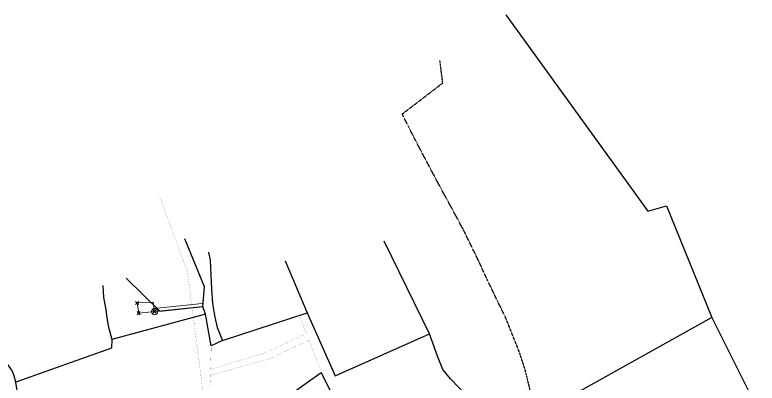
# Model space of a CAD drawing. Header units: millimetres. Extents: x 605783 to 623169, y 1302882 to 1323517.
# Drawn here: x 621844 to 622556, y 1323163 to 1323517 of the extents above; entities that cross this region are included whole.
import ezdxf

# ---------------------------------------------------------------- set-up
doc = ezdxf.new("R2010")
doc.units = ezdxf.units.MM
doc.header["$PDMODE"] = 35
doc.header["$PDSIZE"] = 1.5
doc.linetypes.add('HIDDEN', pattern=[0.375, 0.25, -0.125])
for name, color, linetype in [('-2', 1, 'Continuous'), ('-3', 7, 'Continuous'), ('CVL_CUADCON_LIN', 8, 'Continuous')]:
    doc.layers.add(name, color=color, linetype=linetype)
doc.layers.add('Nivel 2', color=7, linetype='Continuous', lineweight=0)

msp = doc.modelspace()

# ---------------------------------------------------------------- linework, layer by layer
at = {"layer": '-2', "color": 1, "linetype": 'Continuous'}
for p, q in [((622241.471, 1323210.684), (622197.766, 1323299.547)), ((622102.731, 1323280.641), (622124.069, 1323231.01)), ((622026.433, 1323229.464), (622023.83, 1323236.906)), ((622042.813, 1323204.373), (622124.069, 1323231.01)), ((622026.433, 1323229.464), (621936.601, 1323205.337)), ((622032.008, 1323199.312), (622026.433, 1323229.464)), ((622512.043, 1323226.326), (622342.372, 1323132.041)), ((622512.043, 1323226.326), (622579.002, 1323093.122)), ((622042.813, 1323204.373), (622032.008, 1323199.312))]:
    msp.add_line(p, q, dxfattribs=at)
for points in [[(622314.437, 1323516.504), (622450.632, 1323328.362), (622468.81, 1323333.487), (622512.043, 1323226.326)], [(622023.83, 1323236.906), (622025.585, 1323255.679), (622006.696, 1323301.687)], [(622029.246, 1323289.152), (622030.827, 1323281.482), (622031.475, 1323267.224), (622032.15, 1323253.983), (622033.052, 1323239.719), (622035.257, 1323226.693), (622037.795, 1323216.709), (622042.813, 1323204.373)], [(621844.558, 1323164.484), (621842.703, 1323171.398), (621840.529, 1323175.777), (621836.616, 1323181.727), (621834.689, 1323185.846), (621830.588, 1323194.344), (621824.554, 1323206.706), (621821.156, 1323212.897), (621817.282, 1323220.372), (621813.656, 1323227.586), (621811, 1323232.995), (621809.647, 1323239.642), (621809.956, 1323251.586), (621808.629, 1323259.25), (621807.335, 1323268.184), (621806.893, 1323270.738), (621803.137, 1323282.787)], [(621950.322, 1323264.235), (621982.546, 1323232.632), (622023.83, 1323236.906)], [(621928.029, 1323257.182), (621928.495, 1323245.726), (621930.525, 1323235.756), (621932.261, 1323224.268), (621933.347, 1323217.119), (621936.601, 1323205.337)], [(622124.069, 1323231.01), (622150.718, 1323170.56), (622241.471, 1323210.684)], [(622346.086, 1323108.549), (622293.526, 1323090.834), (622288.626, 1323137.244), (622279.791, 1323149.424), (622269.614, 1323158.842), (622261.456, 1323167.699), (622254.059, 1323176.536), (622249.054, 1323189.381), (622241.471, 1323210.684)], [(621936.601, 1323205.337), (621936.384, 1323196.951), (621844.558, 1323164.484)], [(621910.703, 1322940.769), (621904.042, 1322948.57), (621896.21, 1322960.216), (621889.642, 1322971.575), (621882.878, 1322985.228), (621881.179, 1322988.324), (621876.101, 1322998.373), (621869.806, 1323010.487), (621865.791, 1323022.289), (621861.085, 1323036.906), (621858.399, 1323050.962), (621854.742, 1323066.823), (621852.563, 1323080.866), (621851.784, 1323090.041), (621849.826, 1323102.807), (621850.174, 1323116.276), (621849.896, 1323125.183), (621849.397, 1323135.368), (621844.558, 1323164.484)]]:
    msp.add_lwpolyline(points, dxfattribs=at)
at = {"layer": '-3', "color": 30, "linetype": 'HIDDEN'}
msp.add_lwpolyline([(622342.372, 1323132.041), (622341.814, 1323139.938), (622337.233, 1323159.384), (622332.861, 1323177.043), (622327.439, 1323193.459), (622320.754, 1323210.161), (622314.07, 1323226.864), (622306.343, 1323242.576), (622297.177, 1323261.631), (622287.309, 1323282.993), (622274.029, 1323310.038), (622261.419, 1323333.505), (622250.255, 1323353.883), (622238.622, 1323375.799), (622227.236, 1323397.455), (622221.188, 1323409.309), (622215.147, 1323421.417), (622254.04, 1323451.183), (622251.289, 1323472.615)], dxfattribs=at)
at = {"layer": 'CVL_CUADCON_LIN', "color": 1, "lineweight": 0, "ltscale": 0.5}
for p, q in [((621960.916, 1323240.384), (621976.151, 1323241.054)), ((621962.409, 1323230.547), (621960.916, 1323240.384)), ((621976.151, 1323241.054), (621977.578, 1323232.117))]:
    msp.add_line(p, q, dxfattribs=at)
at = {"layer": 'CVL_CUADCON_LIN', "color": 1, "ltscale": 0.5, "const_width": 0.1, "flags": 128}
for points in [[(622023.694, 1323157.386), (622009.236, 1323270.126), (621982.28, 1323342.685)], [(622116.241, 1323228.444), (622123.371, 1323211.124), (622084.16, 1323192.788), (622031.224, 1323176.691), (622032.008, 1323199.312)], [(622031.551, 1323161.073), (622030.859, 1323171.133), (622087.507, 1323186.686), (622125.79, 1323204.945), (622137.51, 1323173.669)]]:
    msp.add_lwpolyline(points, dxfattribs=at)
at = {"layer": 'CVL_CUADCON_LIN', "color": 1, "lineweight": 0, "ltscale": 0.5, "flags": 128}
for points in [[(621977.105, 1323235.08), (622023.357, 1323239.868)], [(621962.409, 1323230.547), (622023.83, 1323236.906)]]:
    msp.add_lwpolyline(points, dxfattribs=at)
at = {"layer": 'CVL_CUADCON_LIN', "color": 1, "lineweight": 0, "ltscale": 0.5}
msp.add_circle((621977.578, 1323232.117), 3, dxfattribs=at)
for p in [(621960.916, 1323240.384), (621962.409, 1323230.547), (621977.578, 1323232.117)]:
    msp.add_point(p, dxfattribs=at)
at = {"layer": 'Nivel 2', "color": 1, "linetype": 'Continuous', "lineweight": -3, "flags": 128}
msp.add_lwpolyline([(622080.766, 1323133.344), (622137.51, 1323173.669), (622155.611, 1323136.704)], dxfattribs=at)

doc.saveas('drawing.dxf')
